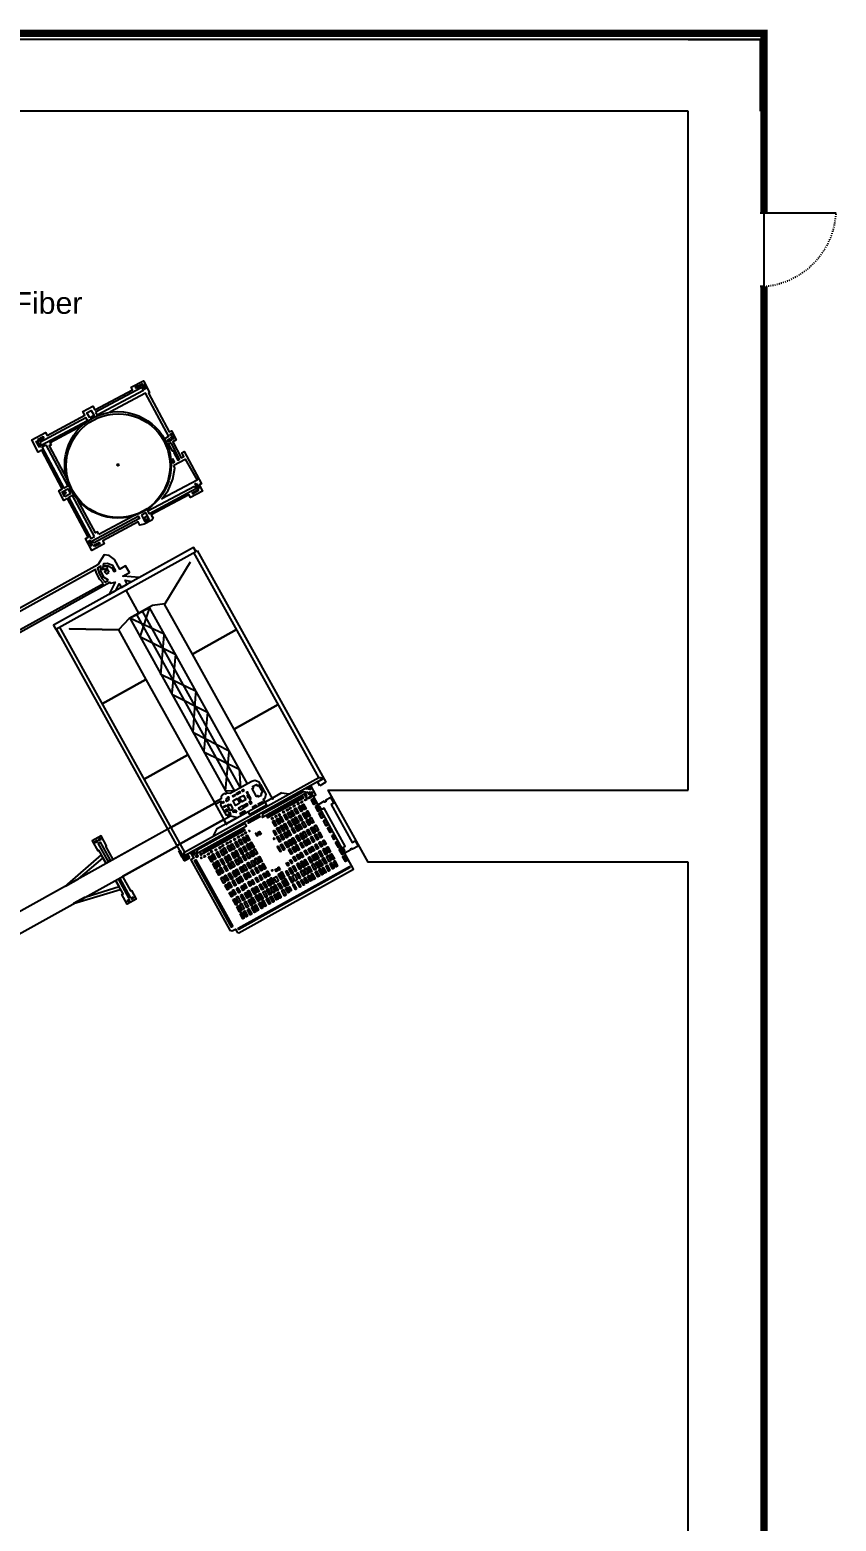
# Model space of a CAD drawing. Header units: millimetres. Extents: x 3191 to 879702, y -27549 to 222194.
# Drawn here: x 765454 to 776621, y 18886 to 39535 of the extents above; entities that cross this region are included whole.
import ezdxf

# ---------------------------------------------------------------- set-up
doc = ezdxf.new("R2010")
doc.units = ezdxf.units.MM
doc.header["$MEASUREMENT"] = 0
doc.linetypes.add('ACAD_ISO03W100', pattern=[30, 12, -18])
for name, color, linetype in [('Dashed', 7, 'ACAD_ISO03W100'), ('Granulator', 11, 'Continuous'), ('Worker-Walkway', 8, 'Continuous')]:
    doc.layers.add(name, color=color, linetype=linetype)
doc.styles.get("Standard").update_dxf_attribs({"font": 'arial.ttf'})

msp = doc.modelspace()

# ---------------------------------------------------------------- linework, layer by layer
msp.add_line((776620.85434, 36996.71558), (775620.85434, 36996.71558))
at = {"const_width": 100}
for points in [[(775620.85434, 36996.71558), (775620.85434, 39485.35625), (735556.73336, 39485.35625)], [(754035.94672, -7514.64375), (775620.85434, -7514.64375), (775620.85434, 35983.22732)]]:
    msp.add_lwpolyline(points, dxfattribs=at)
at = {"layer": 'Dashed'}
msp.add_arc((775537.06592, 37065.99038), 1086.00016, 274.424952194, 356.342679491, dxfattribs=at)
at = {"layer": 'Granulator'}
for p, q in [((769454.6865, 29182.84187), (767724.32444, 32298.25963)), ((767770.79622, 32324.07093), (769552.66363, 29115.92075)), ((765824.49012, 31243.05564), (765814.94164, 31237.75223)), ((765814.94164, 31237.75223), (765868.36109, 31141.57358)), ((765824.49012, 31243.05564), (765866.42432, 31266.34669)), ((767576.72005, 28088.26605), (765824.49012, 31243.05564)), ((765866.42432, 31266.34669), (767596.78638, 28150.92893)), ((765868.36109, 31141.57358), (765883.6991, 31133.51334)), ((765883.6991, 31133.51334), (765884.94702, 31134.20646)), ((769523.02615, 29169.28134), (767563.57277, 28080.9638)), ((767596.78638, 28150.92893), (769454.6865, 29182.84187)), ((769439.52671, 29122.90417), (769523.02615, 29169.28134)), ((769469.16419, 29069.54358), (769439.52671, 29122.90417)), ((769454.6865, 29182.84187), (769523.02615, 29169.28134)), ((769523.02615, 29169.28134), (769454.6865, 29182.84187)), ((769552.66363, 29115.92075), (769469.16419, 29069.54358)), ((767516.51696, 28165.68507), (767529.66425, 28172.98732)), ((767563.57277, 28080.9638), (767516.51696, 28165.68507)), ((767529.66425, 28172.98732), (767576.72005, 28088.26605)), ((767576.72005, 28088.26605), (767563.57277, 28080.9638)), ((767596.78638, 28150.92893), (767576.72005, 28088.26605)), ((767576.72005, 28088.26605), (767596.78638, 28150.92893)), ((767639.17073, 28122.95234), (767576.72005, 28088.26605)), ((767668.76141, 28069.67602), (767639.17073, 28122.95234)), ((767563.57277, 28080.9638), (767593.16344, 28027.68748)), ((767593.16344, 28027.68748), (767668.76141, 28069.67602))]:
    msp.add_line(p, q, dxfattribs=at)
for points in [[(767032.08202, 34666.32927), (767113.58702, 34513.51019), (767096.7469, 34504.52863), (767382.97811, 33967.85492), (767415.45531, 33985.17641), (767482.84133, 33858.82994), (767433.52446, 33832.52713), (767552.25245, 33609.91622), (767587.13525, 33628.52072), (767560.82282, 33677.85564), (767593.29957, 33695.17689), (767830.75554, 33249.95506), (767799.48137, 33233.2752), (767845.04722, 33147.84078), (767677.85045, 33058.66754), (767657.31366, 33097.17332), (767136.47809, 32819.38928), (767160.57744, 32774.20382), (767145.96831, 32746.39955), (767037.88993, 32688.75669), (766979.04937, 32678.59927), (766955.37922, 32722.97998), (766463.31236, 32460.53953), (766484.94223, 32419.98425), (766312.82752, 32328.18806), (766225.83018, 32491.3051), (766261.30992, 32510.22797), (765974.94414, 33047.15399), (765924.36652, 33020.17877), (765854.28533, 33151.57861), (765904.10796, 33178.15116), (765618.72573, 33713.23308), (765571.0242, 33687.7918), (765480.40197, 33857.70538), (765670.63405, 33959.16434), (765692.38339, 33918.38508), (766216.65717, 34198.00287), (766188.1222, 34251.50495), (766327.28555, 34325.72676), (766354.72554, 34274.27772), (766876.96984, 34552.8131), (766859.62543, 34585.33328), (767027.52175, 34674.87962), (767032.08202, 34666.32927)], [(767377.10124, 33903.15216), (767056.94424, 34503.43556), (766564.35004, 34240.71385)], [(765753.90699, 33790.82461), (765736.48892, 33823.4829), (766184.02596, 34062.17368)], [(767377.10124, 33903.15216), (767318.10144, 33871.68503)], [(765753.90699, 33790.82461), (765721.2612, 33773.4132), (765961.81814, 33322.37717)], [(767411.31102, 33816.93627), (767374.86922, 33797.50029), (767424.69221, 33704.0839), (767459.26397, 33706.91407), (767468.58046, 33689.44597), (767447.32267, 33678.10828), (767502.0067, 33575.5776), (767527.8196, 33589.34473), (767411.31102, 33816.93627)], [(767447.95757, 33508.70545), (767603.59408, 33591.7131), (767770.32645, 33299.20766), (767283.67734, 33039.65673), (767370.67078, 33156.29204), (767436.60049, 33312.42), (767462.89637, 33467.89631), (767447.95757, 33508.70545)], [(767431.73231, 33592.58255), (767433.96799, 33541.64139), (767457.35025, 33554.11216), (767435.93818, 33594.25905), (767431.73231, 33592.58255)], [(766409.38398, 32550.96351), (766390.34587, 32586.65931), (766362.25519, 32571.67734), (766120.54733, 33024.87129)], [(766409.38398, 32550.96351), (766885.64533, 32804.9742)], [(767722.41095, 32369.30365), (766973.45089, 31953.31704), (766744.1222, 31970.32579), (766833.41718, 32019.92191), (766781.10727, 32114.1029), (766700.24954, 32069.19298), (766628.03089, 32199.21853), (766553.91882, 32256.45969), (766482.52768, 32267.38867), (766393.91227, 32127.12364), (764697.91821, 31185.1364)], [(767722.41095, 32369.30365), (765784.33424, 31292.85911), (765814.94164, 31237.75223), (767751.86998, 32313.55894), (767721.26258, 32368.66582), (767751.86998, 32313.55894), (767770.79622, 32324.07093)], [(766472.53707, 31870.40831), (766424.22918, 31922.94891), (766375.53644, 32010.61741), (766362.80558, 32063.79938), (764716.6517, 31149.49431), (764822.15336, 30959.54461), (766472.53707, 31870.40831)], [(767674.06989, 32162.8817), (767324.49319, 31585.39755), (767151.60458, 31562.17353), (766831.28376, 31384.26128), (766680.44356, 31227.68019), (766004.69061, 31240.13429), (766680.44356, 31227.68019), (767062.92093, 30539.05161), (766457.2281, 30202.63833), (767062.92093, 30539.05161), (767641.63369, 29497.11243), (767035.94087, 29160.69916), (767641.63369, 29497.11243), (768014.11667, 28826.47817), (767408.42384, 28490.0649), (768014.11667, 28826.47817), (768177.76811, 28531.83312), (768172.05795, 28542.11396), (768040.33318, 28468.95152), (767993.55408, 28372.83478), (767994.20503, 28371.66278)], [(766541.44271, 31915.57578), (766482.84585, 31954.29116), (766436.12076, 32038.41701), (766436.48351, 32108.72094), (766389.53264, 32082.64353), (766412.44436, 32009.04442), (766454.49699, 31933.33107), (766498.57537, 31889.44898), (766542.42642, 31913.80468)], [(766532.92471, 32086.39009), (766525.30114, 32100.11588), (766474.47178, 32106.06661), (766462.95488, 32099.66991), (766456.84402, 32062.67316), (766480.31901, 32075.71161), (766486.71307, 32064.19947), (766532.92471, 32086.39009)], [(766644.91064, 32045.46375), (766603.59591, 32119.84855), (766524.42785, 32146.55863), (766473.4473, 32140.25899), (766469.89914, 32122.64568), (766539.3291, 32111.38347), (766592.17114, 32085.11436), (766619.4685, 32035.96704), (766644.91064, 32045.46375)], [(766553.96972, 32024.50024), (766535.52543, 32057.70812), (766489.46048, 32032.12277), (766515.72886, 32001.52274), (766553.96972, 32024.50024)], [(764835.31418, 30927.32323), (766563.17048, 31887.00737), (766571.80094, 31871.46872), (766635.7255, 31887.85483), (766566.69971, 31748.12896), (766552.58703, 31719.56128), (766645.4825, 31771.15718), (766693.14512, 31865.86659), (766722.10977, 31813.71742), (766804.49548, 31859.476), (766773.07159, 31916.05293), (766860.26248, 31897.85415), (766869.95191, 31895.83174)], [(767151.60458, 31562.17353), (766965.75719, 31458.95037), (766788.3331, 31778.39229)], [(768650.13762, 29084.20424), (768630.2913, 29119.9364), (768570.31611, 29140.19867), (768528.30293, 29127.75105), (768467.19535, 29093.81075), (767109.2774, 31538.66422), (766837.34173, 31387.62599), (768183.60568, 28963.75489), (768166.40068, 28954.19891), (768146.44088, 28960.29477), (768124.8603, 28948.3085), (768102.02373, 28915.37479), (768105.35226, 28888.38273), (768009.34959, 28835.06102), (768021.85224, 28812.55073), (768098.6204, 28855.18923), (768102.78791, 28847.68587), (768095.32188, 28798.13037), (768171.63976, 28660.7244), (768184.77569, 28668.02035), (768203.37438, 28634.53448)], [(768289.16516, 28994.9294), (768173.61698, 28997.22556), (768164.91943, 28997.3984), (768213.93181, 29537.40283), (768214.89875, 29548.05632), (767730.10418, 29797.87428), (767716.39674, 29804.93782), (767755.08991, 30342.30924), (767757.23203, 30372.05904), (767286.60523, 30599.931), (767270.51548, 30607.72147), (767312.93172, 31151.95064), (767314.30179, 31169.52956), (766837.34173, 31387.62599), (767109.2774, 31538.66422), (766981.21433, 31145.291), (766977.78682, 31134.76266), (767459.49527, 30894.77931), (767469.73731, 30889.67681), (767421.26087, 30350.69176), (767420.14787, 30338.31693), (767906.28265, 30091.47005), (767915.74516, 30086.66523), (767865.6374, 29552.86902), (767864.30199, 29538.64289), (768345.20577, 29301.16269), (768354.60659, 29296.52037), (768372.83052, 29041.39873)], [(768467.19535, 29093.81075), (768372.83052, 29041.39873), (767014.91257, 31486.2522), (766931.24721, 31439.78288), (768289.16516, 28994.9294)], [(768941.36521, 28968.65401), (768812.55502, 28897.11039), (768820.07593, 28883.56942), (768281.74129, 29852.81011), (768893.76891, 30192.74186), (768281.74129, 29852.81011), (767704.75022, 30891.64946), (768316.77785, 31231.5812), (767704.75022, 30891.64946), (767320.62323, 31583.24811)], [(768172.05795, 28542.11396), (768140.21109, 28599.45239), (767492.58407, 28239.74807), (768232.24513, 28650.56984), (768328.17917, 28628.07887), (768172.37536, 28541.54247), (768941.36521, 28968.65401), (769045.19647, 28957.95339), (769049.06911, 28957.55428)], [(769626.08396, 28810.06994), (769664.13118, 28831.20208), (769622.74464, 28905.71618), (769552.86187, 28866.90197), (769559.75963, 28854.48295), (769537.24158, 28841.976), (769530.77494, 28853.61881), (769446.13892, 28806.61037), (769380.61017, 28924.59113), (769414.7752, 28943.56704), (769344.48683, 29070.11722), (767679.33697, 28145.26143), (767723.74278, 28065.31132), (767684.91878, 28043.74773), (768226.22107, 27069.16397), (768256.91838, 27057.77612), (768301.1777, 27082.35858), (768324.45767, 27040.44432), (768350.33385, 27030.44134), (769937.2886, 27911.86608), (769446.13892, 28806.61037)], [(768212.55231, 28905.16987), (768205.53582, 28892.78444), (768210.94049, 28883.05364), (768204.80747, 28864.21403), (768177.96405, 28849.30468), (768169.61146, 28864.34303), (768180.82093, 28870.56898), (768173.12339, 28884.42797), (768191.7073, 28894.74982), (768189.9411, 28907.65888), (768206.16497, 28916.66992), (768212.55231, 28905.16987)], [(768467.19535, 29093.81075), (768227.70697, 28960.79436), (768183.60568, 28963.75489)], [(768521.08384, 28886.00526), (768484.61803, 28951.65987), (768467.26021, 28942.019), (768464.85975, 28930.86767), (768479.18565, 28905.07471), (768491.27499, 28897.67595), (768503.42304, 28875.80408), (768521.25025, 28885.70565)], [(768662.71914, 28935.87447), (768621.67089, 28913.0755), (768611.45089, 28931.47601), (768591.75529, 28920.5367), (768531.76429, 29028.54708), (768549.61944, 29038.46417), (768539.80818, 29056.12878), (768592.82086, 29085.57302), (768603.14301, 29066.98858), (768622.28669, 29077.62134), (768677.37225, 28978.44295), (768657.49239, 28967.4013), (768664.1353, 28955.44112), (768654.37941, 28950.02251), (768662.71914, 28935.87447)], [(768650.13762, 29084.20424), (768724.41915, 28950.4646), (768710.74596, 28893.77961), (768685.41288, 28879.70913), (768708.00159, 28839.03944)], [(769379.12917, 28955.01001), (769364.66911, 28981.04452), (769339.85039, 28967.25973), (769333.55594, 28978.59254), (769307.20504, 28963.95676), (769314.17993, 28951.39888), (769324.59776, 28957.18514), (769332.08294, 28943.70852), (769353.22469, 28955.45105), (769360.02944, 28943.19949), (769379.63946, 28954.09126)], [(768203.85335, 28725.55474), (768195.99205, 28739.70857), (768183.89795, 28732.99128), (768177.83824, 28743.90143), (768161.90911, 28735.05409), (768175.83012, 28709.99011), (768203.85335, 28725.55474)], [(768271.53191, 28749.64045), (768239.75917, 28806.84544), (768216.4556, 28793.9022), (768208.10302, 28808.94054), (768187.15906, 28797.30787), (768226.7931, 28725.94906), (768271.04063, 28750.52497)], [(768320.61082, 28704.36242), (768309.80148, 28723.82401), (768303.01694, 28720.05575), (768297.121, 28730.67106), (768264.67284, 28712.64874), (768271.22395, 28700.85385), (768287.74298, 28710.02883), (768292.98377, 28700.59309), (768309.5028, 28709.76807), (768314.08855, 28701.51169), (768320.61082, 28704.36242)], [(768415.04019, 28766.45629), (768402.26562, 28789.45617), (768342.0894, 28756.03316), (768349.13179, 28743.35375), (768360.96261, 28745.6805), (768367.34983, 28734.18066), (768417.20166, 28761.86931), (768415.04019, 28766.45629)], [(768812.55502, 28897.11039), (768708.00159, 28839.03944), (768730.7347, 28798.10978), (768498.98055, 28669.38913), (768476.24744, 28710.31879)], [(769815.50171, 28133.72946), (769802.13731, 28157.79129), (769815.79599, 28165.37758), (769789.0672, 28213.50124), (769821.67953, 28231.61475), (769530.11234, 28756.56478), (769506.05556, 28743.20319), (769489.38864, 28749.9652), (769472.30421, 28780.72473), (769463.14175, 28775.63573)], [(769626.08396, 28810.06994), (769917.73635, 28284.96653), (769959.11601, 28307.94958), (770001.36479, 28231.88307), (769923.71679, 28188.7559), (769916.38792, 28201.95112), (769893.09395, 28189.01321), (769898.26724, 28179.699), (769815.50171, 28133.72946)], [(767408.42384, 28490.0649), (764275.3124, 26749.87543), (764257.19031, 26782.50321), (764235.06305, 26770.21331), (764224.34949, 26789.50247), (763938.5797, 26630.78051), (763948.27292, 26613.32842), (763936.78706, 26606.94895), (763955.91842, 26572.50404), (760644.91564, 24733.51035), (760602.79087, 24648.13567), (760687.95128, 24494.80922), (760768.17161, 24497.6967), (764085.61617, 26340.26828), (764111.04896, 26294.47799), (764416.88288, 26464.34394), (764391.43697, 26510.15784), (767495.6209, 28234.28042)], [(767366.48964, 28466.77385), (766609.38911, 28046.26587), (766506.50187, 28231.50845), (766516.99088, 28237.33425), (766441.28256, 28373.64274), (766318.9089, 28305.67409), (766395.17179, 28168.36713), (766407.15936, 28175.02525), (766509.49203, 27990.78113), (766442.10176, 28112.11346), (765976.43142, 27703.78117), (765948.20941, 27679.03413), (766127.33226, 27778.52236), (766464.18836, 28063.9045), (766467.37735, 28066.60619)], [(767495.6209, 28234.28042), (766737.29471, 27813.09169), (766848.43034, 27612.99836), (766861.81079, 27620.43012), (766928.56238, 27500.2477), (766800.84031, 27429.30843), (766726.98015, 27562.28942), (766745.09205, 27572.34911), (766641.06498, 27759.64388)], [(766641.06498, 27759.64388), (766692.33474, 27667.33562), (766233.58803, 27527.72503), (766211.29143, 27520.9395), (766060.92749, 27437.42452), (766704.25852, 27630.15258), (766711.74176, 27632.3944)]]:
    msp.add_lwpolyline(points, dxfattribs=at)
for points in [[(766365.81856, 34242.11912), (766386.12351, 34204.04803), (767027.04622, 34545.87972), (767006.74127, 34583.9508)], [(766928.27621, 34569.5845), (766919.39601, 34586.23457), (767009.2764, 34634.17165), (767018.1566, 34617.52158)], [(767031.40828, 34627.033), (767061.09441, 34571.37252), (767043.02332, 34561.73443), (767013.33719, 34617.3949)], [(765591.45799, 33822.41922), (765612.5222, 33782.92455), (766251.50064, 34123.71927), (766230.43643, 34163.21394)], [(766282.98671, 34161.28891), (766244.41991, 34233.60034), (766304.81555, 34265.81193), (766343.38235, 34193.5005)], [(765560.12581, 33858.26038), (765567.73774, 33843.98826), (765647.15553, 33886.34519), (765639.5436, 33900.61731)], [(767396.70416, 33875.69487), (767410.91285, 33849.05405), (767373.81915, 33829.27038), (767359.61045, 33855.9112)], [(767406.74891, 33915.2711), (767397.61421, 33932.39835), (767411.40507, 33939.75361), (767420.53977, 33922.62635)], [(767423.84732, 33861.45178), (767407.8623, 33891.42315), (767428.31105, 33902.32934), (767444.29607, 33872.35798)], [(765585.87115, 33754.86567), (765544.08789, 33833.20785), (765557.46506, 33840.34247), (765599.24832, 33762.00029)], [(765585.87115, 33754.86567), (765544.5544, 33832.33316), (765544.5544, 33832.33316), (765585.87115, 33754.86567)], [(765673.94137, 33787.20455), (765978.55152, 33216.07094), (765928.44394, 33189.34641), (765623.83378, 33760.48002)], [(767757.48348, 33257.54657), (767796.30431, 33184.75884), (767782.03746, 33177.14972), (767743.21663, 33249.93745)], [(765937.5472, 33068.0946), (765900.68589, 33137.20828), (765981.9206, 33180.53425), (766018.7819, 33111.42056)], [(766349.8198, 32518.12305), (766045.20965, 33089.25665), (765993.58385, 33061.72239), (766298.194, 32490.58878)], [(767733.01299, 33216.38635), (767753.07525, 33178.77031), (767109.36303, 32835.45086), (767089.30078, 32873.0669)], [(767778.9638, 33165.73324), (767787.33689, 33150.034), (767710.29675, 33108.94518), (767701.92367, 33124.64442)], [(766998.43345, 32815.38461), (767045.88092, 32726.42223), (767106.75254, 32758.88769), (767059.30507, 32847.85007)], [(766335.34588, 32428.47796), (766317.52315, 32461.89496), (766953.73545, 32801.21438), (766971.55818, 32767.79738)], [(766323.36663, 32397.68125), (766288.53048, 32462.99783), (766271.8278, 32454.08957), (766306.66395, 32388.77299)], [(766349.63966, 32379.50239), (766339.51339, 32398.4888), (766413.91565, 32438.17073), (766424.04192, 32419.18432)], [(768302.77144, 28935.34012), (768268.05537, 28916.05815), (768261.54361, 28927.7822), (768296.25968, 28947.06417)], [(768371.68303, 28974.84232), (768323.36164, 28948.0037), (768315.808, 28961.60359), (768364.12939, 28988.44221)], [(768444.88371, 28876.20469), (768388.1181, 28844.676), (768355.0383, 28904.23429), (768411.80391, 28935.76299)], [(768420.99394, 29001.00313), (768398.47545, 28988.49594), (768389.61944, 29004.44068), (768412.13793, 29016.94788)], [(768477.49578, 28969.27255), (768462.58621, 28960.99149), (768454.819, 28974.97591), (768469.72857, 28983.25697)], [(769303.67223, 28978.84709), (768676.15824, 28630.31393), (768682.19602, 28679.35593), (769242.30126, 28990.449)], [(769242.59778, 28898.59208), (768751.55485, 28625.85753), (768739.43784, 28647.67351), (769230.48078, 28920.40806)], [(769290.54735, 28917.4326), (769274.6143, 28908.58308), (769258.9634, 28936.76162), (769274.89646, 28945.61114)], [(769346.91856, 29013.68846), (769314.14014, 29020.73172), (769274.79067, 29023.7242), (769325.65376, 29051.97452)], [(769334.79443, 28899.12521), (769318.24876, 28889.93543), (769308.55205, 28907.3938), (769325.09772, 28916.58358)], [(769334.61493, 28918.0899), (769353.32153, 28928.47991), (769360.24552, 28916.01366), (769341.53891, 28905.62366)], [(768144.8733, 28835.71458), (768127.73162, 28826.19377), (768119.52727, 28840.96522), (768136.66895, 28850.48604)], [(768169.51759, 28783.68553), (768145.2831, 28770.22523), (768137.89911, 28783.51967), (768162.1336, 28796.97996)], [(768360.95983, 28828.36466), (768304.66361, 28797.09667), (768270.54205, 28858.53059), (768326.83827, 28889.79857)], [(768436.08219, 28701.95357), (768376.50155, 28668.86136), (768365.56178, 28688.55778), (768425.14242, 28721.65)], [(768472.59011, 28796.48029), (768431.30607, 28773.55035), (768417.24068, 28798.8743), (768458.52472, 28821.80423)], [(768526.63902, 28824.41888), (768508.96813, 28814.60414), (768493.12725, 28843.12474), (768510.79814, 28852.93949)], [(768593.7543, 28783.79203), (768548.53655, 28758.67724), (768539.83984, 28774.33516), (768585.05759, 28799.44995)], [(768679.59332, 28831.8553), (768626.0999, 28802.14404), (768617.40319, 28817.80196), (768670.89661, 28847.51322)], [(768953.52843, 28706.42724), (768972.23503, 28716.81724), (768979.15902, 28704.351), (768960.45241, 28693.961)], [(769005.84946, 28735.48733), (769024.55606, 28745.87734), (769031.48005, 28733.41109), (769012.77345, 28723.02109)], [(769023.10532, 28693.41755), (769043.37073, 28704.67335), (769080.58724, 28637.66716), (769060.32182, 28626.41136)], [(769044.89527, 28757.17412), (769063.60188, 28767.56412), (769070.52587, 28755.09788), (769051.81926, 28744.70788)], [(769062.15113, 28715.10434), (769082.41655, 28726.36013), (769119.63305, 28659.35394), (769099.36764, 28648.09815)], [(769099.55933, 28787.53557), (769118.26593, 28797.92557), (769125.18992, 28785.45933), (769106.48331, 28775.06933)], [(769116.81518, 28745.46579), (769137.0806, 28756.72159), (769174.29711, 28689.71539), (769154.03169, 28678.4596)], [(769157.34711, 28819.632), (769176.05372, 28830.022), (769182.97771, 28817.55576), (769164.2711, 28807.16576)], [(769174.60297, 28777.56222), (769194.86839, 28788.81802), (769232.08489, 28721.81183), (769211.81948, 28710.55603)], [(769205.76413, 28846.52373), (769224.47074, 28856.91373), (769231.39473, 28844.44749), (769212.68812, 28834.05749)], [(769223.01999, 28804.45395), (769243.28541, 28815.70975), (769280.50191, 28748.70356), (769260.2365, 28737.44776)], [(769295.57483, 28877.3419), (769268.91785, 28862.53611), (769261.43268, 28876.01274), (769288.08966, 28890.81853)], [(769280.14571, 28710.78426), (769299.63128, 28721.60692), (769338.57887, 28651.484), (769319.0933, 28640.66134)], [(769351.87078, 28876.02012), (769372.1362, 28887.27592), (769409.35271, 28820.26973), (769389.08729, 28809.01393)], [(769408.9965, 28782.35043), (769428.48207, 28793.17309), (769467.42967, 28723.05017), (769447.94409, 28712.22752)], [(768438.59704, 28547.30919), (767772.56731, 28177.38366), (767761.79264, 28128.49885), (768456.80709, 28514.52305)], [(768223.24326, 28699.48779), (768205.80641, 28689.80303), (768218.76941, 28666.46389), (768236.20626, 28676.14865)], [(768477.59129, 28562.40145), (768635.81628, 28650.28261), (768641.87479, 28639.37462), (768483.64979, 28551.49346)], [(768797.28151, 28617.57999), (768815.98812, 28627.96999), (768822.91211, 28615.50375), (768804.2055, 28605.11375)], [(768814.53737, 28575.51021), (768834.80279, 28586.766), (768872.01929, 28519.75981), (768851.75388, 28508.50402)], [(768847.25996, 28645.33897), (768865.96657, 28655.72897), (768872.89056, 28643.26273), (768854.18395, 28632.87272)], [(768864.51582, 28603.26919), (768884.78124, 28614.52498), (768921.99774, 28547.51879), (768901.73233, 28536.263)], [(768894.11468, 28671.36296), (768912.82128, 28681.75297), (768919.74527, 28669.28672), (768901.03866, 28658.89672)], [(768911.37053, 28629.29318), (768931.63595, 28640.54898), (768968.85246, 28573.54279), (768948.58704, 28562.28699)], [(768921.64154, 28509.59949), (768941.12711, 28520.42215), (768980.0747, 28450.29924), (768960.58913, 28439.47658)], [(768968.49625, 28535.62349), (768987.98182, 28546.44615), (769026.92942, 28476.32323), (769007.44385, 28465.50058)], [(768970.78428, 28664.35746), (768991.0497, 28675.61326), (769028.26621, 28608.60707), (769008.00079, 28597.35127)], [(769027.91, 28570.68777), (769047.39557, 28581.51042), (769086.34317, 28511.38751), (769066.85759, 28500.56485)], [(769080.23103, 28599.74786), (769099.71661, 28610.57052), (769138.6642, 28540.4476), (769119.17863, 28529.62495)], [(769119.27685, 28621.43465), (769138.76242, 28632.2573), (769177.71002, 28562.13439), (769158.22444, 28551.31173)], [(769128.61026, 28505.29812), (769148.87567, 28516.55392), (769185.6595, 28450.32674), (769165.39408, 28439.07095)], [(769167.65607, 28526.9849), (769187.92149, 28538.2407), (769224.70532, 28472.01353), (769204.4399, 28460.75773)], [(769173.9409, 28651.7961), (769193.42647, 28662.61875), (769232.37407, 28592.49584), (769212.88849, 28581.67318)], [(769222.32012, 28557.34636), (769242.58554, 28568.60215), (769279.36937, 28502.37498), (769259.10395, 28491.11918)], [(769231.72869, 28683.89253), (769251.21426, 28694.71519), (769290.16186, 28624.59227), (769270.67628, 28613.76961)], [(769280.10791, 28589.44279), (769300.37333, 28600.69858), (769337.15716, 28534.47141), (769316.89174, 28523.21562)], [(769328.52493, 28616.33452), (769348.79035, 28627.59031), (769385.57417, 28561.36314), (769365.30876, 28550.10735)], [(769391.36255, 28510.5447), (769413.96574, 28523.09895), (769452.48054, 28453.75527), (769429.87734, 28441.20102)], [(769457.37573, 28687.90069), (769477.64114, 28699.15649), (769514.42497, 28632.92931), (769494.15955, 28621.67352)], [(769520.21334, 28582.11088), (769542.81654, 28594.66512), (769581.33133, 28525.32144), (769558.72814, 28512.7672)], [(766381.84917, 28314.18707), (766353.69058, 28298.54726), (766363.07097, 28281.65842), (766391.22956, 28297.29823)], [(766439.96865, 28326.00585), (766412.12313, 28310.53993), (766403.26387, 28326.49052), (766431.10938, 28341.95645)], [(767850.56359, 28148.89028), (768422.66732, 28466.64753), (768433.05336, 28447.94805), (767860.94964, 28130.1908)], [(768217.38642, 28296.52481), (768236.09302, 28306.91481), (768243.01701, 28294.44857), (768224.3104, 28284.05856)], [(768275.95492, 28329.05486), (768294.66153, 28339.44487), (768301.58551, 28326.97862), (768282.87891, 28316.58862)], [(768293.21078, 28286.98508), (768313.47619, 28298.24088), (768350.6927, 28231.23469), (768330.42729, 28219.97889)], [(768328.27595, 28358.11496), (768346.98256, 28368.50496), (768353.90655, 28356.03872), (768335.19994, 28345.64871)], [(768345.53181, 28316.04518), (768365.79723, 28327.30097), (768403.01373, 28260.29478), (768382.74832, 28249.03898)], [(768380.59742, 28387.17529), (768399.30403, 28397.56529), (768406.22802, 28385.09905), (768387.52141, 28374.70905)], [(768397.85328, 28345.10551), (768418.1187, 28356.36131), (768455.3352, 28289.35512), (768435.06979, 28278.09932)], [(768426.2379, 28413.5462), (768444.9445, 28423.9362), (768451.86849, 28411.46996), (768433.16189, 28401.07996)], [(768443.49376, 28371.47642), (768463.75917, 28382.73221), (768500.97568, 28315.72602), (768480.71026, 28304.47023)], [(768497.21529, 28447.79941), (768488.62524, 28443.02834), (768494.26165, 28432.8803), (768502.8517, 28437.65138)], [(768591.42317, 28414.32356), (768578.14751, 28406.95001), (768596.7912, 28373.38311), (768610.06686, 28380.75667)], [(768656.57212, 28396.37222), (768639.39202, 28386.83006), (768616.84625, 28427.42242), (768634.02636, 28436.96458)], [(768844.23839, 28448.51224), (768826.27713, 28438.53622), (768855.3266, 28386.23432), (768873.28785, 28396.21034)], [(768838.74516, 28344.33868), (768828.59324, 28338.70012), (768835.53034, 28326.21026), (768845.68226, 28331.84883)], [(768838.74516, 28344.33868), (768838.74516, 28344.33868), (768845.24874, 28332.62936), (768845.24874, 28332.62936)], [(768890.45826, 28368.97555), (768870.15442, 28357.69841), (768907.87532, 28289.78409), (768928.17916, 28301.06123)], [(768871.66309, 28481.84052), (768891.14866, 28492.66317), (768930.09625, 28422.54026), (768910.61068, 28411.7176)], [(768920.04231, 28387.39078), (768940.30773, 28398.64657), (768977.09155, 28332.4194), (768956.82614, 28321.1636)], [(768970.02076, 28415.14975), (768990.28618, 28426.40555), (769027.07, 28360.17838), (769006.80459, 28348.92258)], [(768982.87993, 28281.60096), (769005.48312, 28294.1552), (769043.99792, 28224.81153), (769021.39472, 28212.25728)], [(769016.87548, 28441.17375), (769037.14089, 28452.42955), (769073.92472, 28386.20237), (769053.6593, 28374.94658)], [(769032.85838, 28309.35994), (769055.46157, 28321.91418), (769093.97637, 28252.5705), (769071.37317, 28240.01626)], [(769076.28923, 28476.23803), (769096.55464, 28487.49382), (769133.33847, 28421.26665), (769113.07305, 28410.01085)], [(769079.71309, 28335.38394), (769102.31629, 28347.93818), (769140.83108, 28278.5945), (769118.22789, 28266.04026)], [(769139.12684, 28370.44821), (769161.73004, 28383.00246), (769200.24483, 28313.65878), (769177.64164, 28301.10453)], [(769191.44787, 28399.50831), (769214.05107, 28412.06255), (769252.56586, 28342.71887), (769229.96267, 28330.16463)], [(769230.49369, 28421.19509), (769253.09689, 28433.74933), (769291.61168, 28364.40566), (769269.00848, 28351.85141)], [(769246.32114, 28302.54831), (769265.0273, 28312.93807), (769301.37833, 28247.49014), (769282.67216, 28237.10038)], [(769285.15774, 28451.55654), (769307.76094, 28464.11079), (769346.27573, 28394.76711), (769323.67254, 28382.21286)], [(769285.36695, 28324.2351), (769304.07312, 28334.62486), (769340.42414, 28269.17692), (769321.71798, 28258.78716)], [(769340.031, 28354.59655), (769358.73717, 28364.98631), (769395.0882, 28299.53837), (769376.38203, 28289.14861)], [(769342.94553, 28483.65297), (769365.54873, 28496.20722), (769404.06352, 28426.86354), (769381.46032, 28414.30929)], [(769397.81879, 28386.69298), (769416.52496, 28397.08274), (769452.87598, 28331.63481), (769434.16982, 28321.24504)], [(769446.23581, 28413.58471), (769464.94198, 28423.97447), (769501.293, 28358.52654), (769482.58683, 28348.13677)], [(769458.02247, 28280.11941), (769476.72908, 28290.50942), (769507.4544, 28235.19023), (769488.7478, 28224.80023)], [(769506.43949, 28307.01114), (769525.1461, 28317.40115), (769555.87142, 28262.08196), (769537.16482, 28251.69196)], [(769575.0866, 28485.15089), (769593.79277, 28495.54065), (769630.1438, 28430.09271), (769611.43763, 28419.70295)], [(769635.29029, 28378.57732), (769653.99689, 28388.96732), (769684.72221, 28333.64814), (769666.01561, 28323.25813)], [(769688.43246, 28284.73405), (769709.47728, 28296.42274), (769748.42488, 28226.29983), (769727.38006, 28214.61113)], [(766401.7202, 28273.25063), (766426.13415, 28286.8106), (766565.36448, 28036.13437), (766540.95053, 28022.5744)], [(767599.31373, 28045.88188), (767622.87492, 28058.96821), (767606.74105, 28088.01632), (767583.17986, 28074.92999)], [(767654.44209, 28076.61092), (767637.49384, 28067.19754), (767619.35828, 28099.84959), (767636.30653, 28109.26296)], [(767740.62247, 28165.60129), (767706.30549, 28146.54099), (767725.01848, 28112.84931), (767738.16359, 28135.37976)], [(767771.84331, 28114.343), (767747.68087, 28100.92272), (767760.23056, 28078.32772), (767784.393, 28091.748)], [(767808.38831, 28127.50428), (767824.75626, 28136.59535), (767836.44047, 28115.55861), (767820.07252, 28106.46754)], [(767861.76741, 28095.59124), (767877.35596, 28104.24941), (767885.57811, 28089.4459), (767869.98956, 28080.78773)], [(767913.55652, 28125.37552), (767932.26313, 28135.76552), (767939.18711, 28123.29928), (767920.48051, 28112.90927)], [(767930.81238, 28083.30574), (767951.07779, 28094.56153), (767988.2943, 28027.55534), (767968.02889, 28016.29954)], [(767957.60255, 28155.30017), (767976.30915, 28165.69018), (767983.23314, 28153.22393), (767964.52654, 28142.83393)], [(767974.85841, 28113.23039), (767995.12382, 28124.48619), (768032.34033, 28057.48), (768012.07491, 28046.2242)], [(768017.211, 28182.27934), (768035.91761, 28192.66934), (768042.8416, 28180.2031), (768024.13499, 28169.8131)], [(768034.46686, 28140.20956), (768054.73228, 28151.46535), (768091.94879, 28084.45916), (768071.68337, 28073.20337)], [(768073.43649, 28213.50804), (768092.14309, 28223.89804), (768099.06708, 28211.4318), (768080.36048, 28201.04179)], [(768090.69234, 28171.43826), (768110.95776, 28182.69405), (768148.17427, 28115.68786), (768127.90885, 28104.43207)], [(768111.52924, 28238.75104), (768130.23584, 28249.14105), (768137.15983, 28236.67481), (768118.45323, 28226.2848)], [(768128.7851, 28196.68126), (768149.05051, 28207.93706), (768186.26702, 28140.93087), (768166.0016, 28129.67507)], [(768147.81806, 28077.76856), (768167.30364, 28088.59122), (768206.25123, 28018.46831), (768186.76566, 28007.64565)], [(768171.31242, 28270.93443), (768190.01902, 28281.32444), (768196.94301, 28268.85819), (768178.23641, 28258.46819)], [(768185.91081, 28103.01157), (768205.39639, 28113.83423), (768244.34398, 28043.71131), (768224.85841, 28032.88866)], [(768188.56827, 28228.86465), (768208.83369, 28240.12045), (768246.0502, 28173.11426), (768225.78478, 28161.85846)], [(768234.64227, 28254.45503), (768254.90769, 28265.71082), (768292.1242, 28198.70463), (768271.85878, 28187.44883)], [(768245.69399, 28135.19496), (768265.17956, 28146.01762), (768304.12716, 28075.8947), (768284.64159, 28065.07205)], [(768291.76799, 28160.78533), (768311.25356, 28171.60799), (768350.20116, 28101.48508), (768330.71559, 28090.66242)], [(768350.33649, 28193.31539), (768369.82207, 28204.13805), (768408.76966, 28134.01513), (768389.28409, 28123.19248)], [(768398.71572, 28098.86565), (768418.98114, 28110.12145), (768455.76496, 28043.89427), (768435.49955, 28032.63848)], [(768402.65753, 28222.37548), (768422.1431, 28233.19814), (768461.0907, 28163.07523), (768441.60512, 28152.25257)], [(768451.03675, 28127.92574), (768471.30217, 28139.18154), (768508.086, 28072.95437), (768487.82058, 28061.69857)], [(768454.979, 28251.43582), (768474.46457, 28262.25848), (768513.41217, 28192.13556), (768493.92659, 28181.3129)], [(768500.61947, 28277.80673), (768520.10505, 28288.62938), (768559.05264, 28218.50647), (768539.56707, 28207.68381)], [(768503.35822, 28156.98608), (768523.62364, 28168.24187), (768560.40747, 28102.0147), (768540.14205, 28090.75891)], [(768548.9987, 28183.35699), (768569.26411, 28194.61278), (768606.04794, 28128.38561), (768585.78252, 28117.12981)], [(768611.83631, 28077.56717), (768634.43951, 28090.12141), (768672.9543, 28020.77774), (768650.35111, 28008.22349)], [(768897.18961, 28233.60017), (768881.57138, 28224.9255), (768919.7258, 28156.23064), (768935.34404, 28164.90531)], [(768985.49527, 28188.67468), (768965.19143, 28177.39754), (768924.86915, 28249.99551), (768945.17299, 28261.27265)], [(769037.75319, 28184.64097), (769056.45936, 28195.03073), (769092.81038, 28129.58279), (769074.10421, 28119.19303)], [(769087.73164, 28212.39995), (769106.43781, 28222.78971), (769142.78883, 28157.34177), (769124.08266, 28146.95201)], [(769097.95687, 28078.0674), (769116.66348, 28088.4574), (769147.3888, 28033.13822), (769128.6822, 28022.74822)], [(769134.58635, 28238.42394), (769153.29252, 28248.81371), (769189.64355, 28183.36577), (769170.93738, 28172.97601)], [(769147.93532, 28105.82638), (769166.64193, 28116.21638), (769197.36725, 28060.8972), (769178.66065, 28050.5072)], [(769194.0001, 28273.48822), (769212.70627, 28283.87798), (769249.0573, 28218.43004), (769230.35113, 28208.04028)], [(769194.79004, 28131.85038), (769213.49664, 28142.24038), (769244.22197, 28086.9212), (769225.51536, 28076.53119)], [(769254.20379, 28166.91465), (769272.91039, 28177.30465), (769303.63571, 28121.98547), (769284.92911, 28111.59547)], [(769306.52482, 28195.97474), (769325.23142, 28206.36475), (769355.95675, 28151.04556), (769337.25014, 28140.65556)], [(769307.34596, 28073.07138), (769328.39078, 28084.76008), (769367.33838, 28014.63716), (769346.29356, 28002.94847)], [(769345.57063, 28217.66153), (769364.27724, 28228.05153), (769395.00256, 28172.73235), (769376.29596, 28162.34235)], [(769359.66699, 28102.13148), (769380.71182, 28113.82017), (769419.65941, 28043.69726), (769398.61459, 28032.00856)], [(769398.71281, 28123.81826), (769419.75763, 28135.50695), (769458.70523, 28065.38404), (769437.6604, 28053.69535)], [(769400.23469, 28248.02298), (769418.94129, 28258.41298), (769449.66661, 28203.0938), (769430.96001, 28192.7038)], [(769453.37686, 28154.17971), (769474.42168, 28165.86841), (769513.36928, 28095.74549), (769492.32446, 28084.0568)], [(769511.16465, 28186.27614), (769532.20947, 28197.96484), (769571.15707, 28127.84192), (769550.11224, 28116.15323)], [(769559.58167, 28213.16787), (769580.62649, 28224.85657), (769619.57408, 28154.73365), (769598.52926, 28143.04496)], [(769562.48749, 28088.3638), (769585.09112, 28100.91829), (769624.03871, 28030.79537), (769601.43508, 28018.24089)], [(769610.9045, 28115.25553), (769633.50814, 28127.81002), (769672.45573, 28057.6871), (769649.8521, 28045.13262)], [(769739.7553, 28186.8217), (769762.35893, 28199.37619), (769801.30653, 28129.25328), (769778.70289, 28116.69879)], [(769786.31562, 28088.30313), (769806.5806, 28099.55869), (769845.5282, 28029.43577), (769825.26322, 28018.18022)], [(768265.37684, 27117.50616), (768248.9495, 27108.38211), (767735.01696, 28033.6882), (767751.4443, 28042.81225)], [(767818.29384, 28076.54273), (767826.8673, 28081.3046), (767834.65677, 28067.2801), (767826.08331, 28062.51824)], [(767987.93809, 27989.63604), (768007.42367, 28000.4587), (768046.37126, 27930.33579), (768026.88569, 27919.51313)], [(768031.98412, 28019.5607), (768051.4697, 28030.38336), (768090.41729, 27960.26044), (768070.93172, 27949.43778)], [(768036.31732, 27895.1863), (768056.58274, 27906.4421), (768093.36656, 27840.21493), (768073.10115, 27828.95913)], [(768080.36335, 27925.11096), (768100.62877, 27936.36675), (768137.41259, 27870.13958), (768117.14718, 27858.88379)], [(768091.59258, 28046.53987), (768111.07815, 28057.36252), (768150.02575, 27987.23961), (768130.54017, 27976.41695)], [(768139.9718, 27952.09012), (768160.23722, 27963.34592), (768197.02105, 27897.11875), (768176.75563, 27885.86295)], [(768196.19729, 27983.31882), (768216.4627, 27994.57462), (768253.24653, 27928.34745), (768232.98111, 27917.09165)], [(768234.29004, 28008.56183), (768254.55545, 28019.81763), (768291.33928, 27953.59046), (768271.07387, 27942.33466)], [(768259.0349, 27877.52901), (768281.6381, 27890.08325), (768320.15289, 27820.73957), (768297.5497, 27808.18533)], [(768294.07322, 28040.74522), (768314.33863, 28052.00102), (768351.12246, 27985.77384), (768330.85704, 27974.51805)], [(768297.12766, 27902.77202), (768319.73085, 27915.32626), (768358.24564, 27845.98258), (768335.64245, 27833.42834)], [(768340.14722, 28066.33559), (768360.41263, 28077.59139), (768397.19646, 28011.36422), (768376.93104, 28000.10842)], [(769891.68244, 27936.28043), (768350.35194, 27080.19627), (768341.3116, 27096.4729), (769882.64209, 27952.55706)], [(768356.91083, 27934.95541), (768379.51403, 27947.50965), (768418.02882, 27878.16597), (768395.42563, 27865.61173)], [(768402.98483, 27960.54578), (768425.58803, 27973.10002), (768464.10282, 27903.75634), (768441.49963, 27891.2021)], [(768461.55334, 27993.07583), (768484.15653, 28005.63008), (768522.67133, 27936.2864), (768500.06813, 27923.73216)], [(768513.87437, 28022.13593), (768536.47757, 28034.69017), (768574.99236, 27965.34649), (768552.38916, 27952.79225)], [(768516.4266, 27896.11584), (768535.13277, 27906.5056), (768571.48379, 27841.05767), (768552.77762, 27830.66791)], [(768566.19584, 28051.19626), (768588.79904, 28063.75051), (768627.31383, 27994.40683), (768604.71063, 27981.85258)], [(768568.74763, 27925.17594), (768587.4538, 27935.5657), (768623.80482, 27870.11776), (768605.09866, 27859.728)], [(768621.0691, 27954.23627), (768639.77527, 27964.62603), (768676.12629, 27899.1781), (768657.42013, 27888.78833)], [(768666.70958, 27980.60718), (768685.41574, 27990.99694), (768721.76677, 27925.549), (768703.0606, 27915.15924)], [(768726.91326, 27874.03361), (768745.61986, 27884.42361), (768776.34519, 27829.10443), (768757.63858, 27818.71443)], [(768819.88786, 27894.44817), (768808.17451, 27887.94235), (768801.67093, 27899.65167), (768813.38428, 27906.15749)], [(768887.20963, 27890.98253), (768867.6865, 27880.13902), (768851.64432, 27909.02205), (768871.16744, 27919.86557)], [(768922.52302, 27906.5104), (768909.2478, 27899.1371), (768890.60411, 27932.70399), (768903.87933, 27940.0773)], [(769044.22119, 27829.05969), (769031.72625, 27822.11977), (768998.77471, 27881.44712), (769011.26965, 27888.38705)], [(769045.64676, 27971.83141), (769026.12363, 27960.9879), (769006.17925, 27996.89661), (769025.70238, 28007.74013)], [(769039.03983, 27921.17559), (769061.68625, 27933.75385), (769101.57501, 27861.93642), (769078.92859, 27849.35816)], [(769093.62982, 27999.50343), (769077.23043, 27990.3949), (769052.08316, 28035.67112), (769068.48255, 28044.77965)], [(769148.00291, 27888.75459), (769132.37419, 27880.07411), (769093.35669, 27950.32289), (769108.98541, 27959.00337)], [(769148.00291, 27888.75459), (769148.00291, 27888.75459), (769108.54767, 27959.79149), (769108.54767, 27959.79149)], [(769151.09905, 27984.22413), (769172.14387, 27995.91282), (769211.09146, 27925.78991), (769190.04664, 27914.10122)], [(769201.0775, 28011.98311), (769222.12232, 28023.6718), (769261.06991, 27953.54889), (769240.02509, 27941.8602)], [(769202.42188, 27886.31179), (769225.02552, 27898.86627), (769263.97311, 27828.74336), (769241.36948, 27816.18887)], [(769247.93221, 28038.00711), (769268.97703, 28049.6958), (769307.92463, 27979.57289), (769286.87981, 27967.88419)], [(769252.40033, 27914.07077), (769275.00397, 27926.62525), (769313.95156, 27856.50234), (769291.34793, 27843.94785)], [(769299.25505, 27940.09476), (769321.85868, 27952.64925), (769360.80628, 27882.52634), (769338.20264, 27869.97185)], [(769358.6688, 27975.15904), (769381.27243, 27987.71353), (769420.22003, 27917.59061), (769397.61639, 27905.03613)], [(769405.22912, 27876.64047), (769425.4941, 27887.89602), (769464.4417, 27817.77311), (769444.17672, 27806.51755)], [(769410.98983, 28004.21913), (769433.59346, 28016.77362), (769472.54106, 27946.65071), (769449.93743, 27934.09622)], [(769450.03565, 28025.90592), (769472.63928, 28038.4604), (769511.58687, 27968.33749), (769488.98324, 27955.783)], [(769457.55016, 27905.70056), (769477.81514, 27916.95611), (769516.76273, 27846.8332), (769496.49775, 27835.57765)], [(769496.59597, 27927.38735), (769516.86095, 27938.6429), (769555.80855, 27868.51999), (769535.54357, 27857.26443)], [(769504.6997, 28056.26737), (769527.30333, 28068.82186), (769566.25093, 27998.69894), (769543.64729, 27986.14446)], [(769551.26002, 27957.7488), (769571.525, 27969.00435), (769610.4726, 27898.88144), (769590.20762, 27887.62588)], [(769609.04781, 27989.84523), (769629.31279, 28001.10078), (769668.26039, 27930.97787), (769647.99541, 27919.72232)], [(769657.46483, 28016.73696), (769677.72981, 28027.99251), (769716.67741, 27957.8696), (769696.41243, 27946.61405)], [(766704.34925, 27782.54268), (766680.30339, 27769.18715), (766820.04822, 27517.5846), (766844.09408, 27530.94012)], [(768099.15494, 27789.39649), (768121.75813, 27801.95073), (768160.27293, 27732.60705), (768137.66973, 27720.05281)], [(768143.20097, 27819.32114), (768165.80416, 27831.87539), (768204.31896, 27762.53171), (768181.71576, 27749.97747)], [(768154.0282, 27692.4365), (768172.73437, 27702.82626), (768209.08539, 27637.37832), (768190.37922, 27626.98856)], [(768198.07423, 27722.36115), (768216.7804, 27732.75091), (768253.13142, 27667.30298), (768234.42525, 27656.91322)], [(768202.80942, 27846.30031), (768225.41262, 27858.85455), (768263.92741, 27789.51088), (768241.32421, 27776.95663)], [(768257.68268, 27749.34032), (768276.38885, 27759.73008), (768312.73988, 27694.28214), (768294.03371, 27683.89238)], [(768313.90817, 27780.56902), (768332.61433, 27790.95878), (768368.96536, 27725.51084), (768350.25919, 27715.12108)], [(768352.00092, 27805.81203), (768370.70708, 27816.20179), (768407.05811, 27750.75385), (768388.35194, 27740.36409)], [(768374.11185, 27673.99545), (768392.81845, 27684.38545), (768423.54378, 27629.06627), (768404.83717, 27618.67627)], [(768411.7841, 27837.99541), (768430.49026, 27848.38518), (768466.84129, 27782.93724), (768448.13512, 27772.54748)], [(768412.2046, 27699.23846), (768430.9112, 27709.62846), (768461.63653, 27654.30928), (768442.92992, 27643.91927)], [(768457.85809, 27863.58579), (768476.56426, 27873.97555), (768512.91529, 27808.52761), (768494.20912, 27798.13785)], [(768471.98778, 27731.42184), (768490.69438, 27741.81185), (768521.41971, 27686.49266), (768502.7131, 27676.10266)], [(768518.06178, 27757.01222), (768536.76838, 27767.40222), (768567.49371, 27712.08304), (768548.7871, 27701.69303)], [(768571.20395, 27663.16895), (768592.24877, 27674.85764), (768631.19637, 27604.73473), (768610.15155, 27593.04603)], [(768576.63028, 27789.54227), (768595.33689, 27799.93228), (768626.06221, 27744.61309), (768607.3556, 27734.22309)], [(768628.95131, 27818.60237), (768647.65792, 27828.99237), (768678.38324, 27773.67319), (768659.67664, 27763.28318)], [(768629.77246, 27695.69901), (768650.81728, 27707.3877), (768689.76487, 27637.26478), (768668.72005, 27625.57609)], [(768681.27278, 27847.6627), (768699.97939, 27858.05271), (768730.70471, 27802.73352), (768711.99811, 27792.34352)], [(768682.09349, 27724.7591), (768703.13831, 27736.44779), (768742.08591, 27666.32488), (768721.04108, 27654.63618)], [(768734.41496, 27753.81943), (768755.45978, 27765.50813), (768794.40737, 27695.38521), (768773.36255, 27683.69652)], [(768780.05543, 27780.19034), (768801.10026, 27791.87903), (768840.04785, 27721.75612), (768819.00303, 27710.06743)], [(768831.37827, 27682.278), (768853.9819, 27694.83248), (768892.9295, 27624.70957), (768870.32587, 27612.15508)], [(768899.3182, 27749.59915), (768869.64359, 27733.11731), (768835.39123, 27794.7867), (768865.06584, 27811.26854)], [(768951.4334, 27653.92945), (768928.00582, 27640.91733), (768890.28492, 27708.83165), (768913.7125, 27721.84377)], [(768893.78964, 27840.50089), (768909.40788, 27849.17556), (768949.29665, 27777.35812), (768933.67841, 27768.68346)], [(768984.69906, 27800.08583), (768967.51896, 27790.54368), (768925.46246, 27866.264), (768942.64256, 27875.80615)], [(768945.8184, 27746.8261), (768959.09405, 27754.19965), (769000.28351, 27680.0404), (768987.00785, 27672.66685)], [(769039.06814, 27698.51788), (769022.66875, 27689.40934), (768978.01075, 27769.81352), (768994.41014, 27778.92205)], [(769080.16889, 27617.15925), (769071.57884, 27612.38817), (769041.66233, 27666.25114), (769050.25238, 27671.02221)], [(769098.76499, 27732.69596), (769086.27049, 27725.75627), (769045.9482, 27798.35424), (769058.44271, 27805.29392)], [(769091.67457, 27822.73021), (769119.78775, 27838.3448), (769158.37582, 27768.86919), (769130.26264, 27753.2546)], [(769149.14586, 27640.14883), (769133.52718, 27631.47392), (769096.67345, 27697.82696), (769112.29213, 27706.50187)], [(769204.10846, 27793.25857), (769189.27137, 27785.01777), (769150.2499, 27855.27369), (769165.08699, 27863.51449)], [(769153.50817, 27733.47962), (769170.68828, 27743.02177), (769209.27623, 27673.54638), (769192.09612, 27664.00422)], [(769259.34752, 27699.32363), (769245.29071, 27691.51622), (769209.30403, 27756.30818), (769223.36083, 27764.1156)], [(769248.98221, 27787.79322), (769269.24719, 27799.04877), (769308.19479, 27728.92586), (769287.92981, 27717.6703)], [(769298.96066, 27815.55219), (769319.22564, 27826.80775), (769358.17324, 27756.68483), (769337.90826, 27745.42928)], [(769345.81538, 27841.57619), (769366.08036, 27852.83175), (769405.02795, 27782.70883), (769384.76297, 27771.45328)], [(766837.59328, 27481.58171), (766813.23566, 27468.05302), (766805.78032, 27481.47592), (766830.13794, 27495.00461)], [(766888.56393, 27508.25789), (766867.95357, 27496.8105), (766858.591, 27513.66728), (766879.20136, 27525.11467)], [(768214.23188, 27585.86293), (768232.93849, 27596.25293), (768263.66381, 27540.93375), (768244.95721, 27530.54374)], [(768258.27791, 27615.78758), (768276.98452, 27626.17759), (768307.70984, 27570.8584), (768289.00323, 27560.4684)], [(768267.37406, 27492.01966), (768288.41888, 27503.70835), (768327.36647, 27433.58544), (768306.32165, 27421.89675)], [(768311.42008, 27521.94432), (768332.46491, 27533.63301), (768371.4125, 27463.51009), (768350.36768, 27451.8214)], [(768317.88637, 27642.76675), (768336.59297, 27653.15675), (768367.31829, 27597.83757), (768348.61169, 27587.44757)], [(768371.02854, 27548.92348), (768392.07336, 27560.61217), (768431.02096, 27490.48926), (768409.97613, 27478.80057)], [(768427.25402, 27580.15218), (768448.29884, 27591.84087), (768487.24644, 27521.71796), (768466.20162, 27510.02927)], [(768465.34677, 27605.39519), (768486.3916, 27617.08388), (768525.33919, 27546.96097), (768504.29437, 27535.27227)], [(768478.57686, 27482.23984), (768501.18049, 27494.79432), (768540.12809, 27424.67141), (768517.52446, 27412.11692)], [(768516.66961, 27507.48285), (768539.27324, 27520.03733), (768578.22084, 27449.91442), (768555.61721, 27437.35993)], [(768525.12995, 27637.57858), (768546.17477, 27649.26727), (768585.12237, 27579.14436), (768564.07755, 27567.45566)], [(768576.45279, 27539.66623), (768599.05642, 27552.22072), (768638.00402, 27482.09781), (768615.40039, 27469.54332)], [(768622.52679, 27565.25661), (768645.13042, 27577.81109), (768684.07802, 27507.68818), (768661.47438, 27495.13369)], [(768669.08712, 27466.73803), (768689.3521, 27477.99359), (768728.29969, 27407.87067), (768708.03471, 27396.61512)], [(768681.09529, 27597.78666), (768703.69893, 27610.34115), (768742.64652, 27540.21823), (768720.04289, 27527.66375)], [(768727.65562, 27499.26809), (768747.9206, 27510.52364), (768786.86819, 27440.40073), (768766.60321, 27429.14518)], [(768733.41633, 27626.84676), (768756.01996, 27639.40124), (768794.96755, 27569.27833), (768772.36392, 27556.72384)], [(768779.97665, 27528.32818), (768800.24163, 27539.58374), (768839.18923, 27469.46082), (768818.92425, 27458.20527)], [(768785.7378, 27655.90709), (768808.34143, 27668.46158), (768847.28902, 27598.33866), (768824.68539, 27585.78418)], [(768832.29812, 27557.38852), (768852.5631, 27568.64407), (768891.5107, 27498.52116), (768871.24572, 27487.2656)], [(768877.9386, 27583.75943), (768898.20358, 27595.01498), (768937.15117, 27524.89207), (768916.88619, 27513.63651)], [(769005.63001, 27556.35155), (768982.20244, 27543.33944), (768942.31367, 27615.15687), (768965.74125, 27628.16899)], [(768996.80538, 27649.50816), (769016.32807, 27660.35143), (769051.88099, 27596.34043), (769032.3583, 27585.49716)], [(768318.69689, 27394.10732), (768341.30053, 27406.6618), (768380.24812, 27336.53889), (768357.64449, 27323.9844)], [(768362.74292, 27424.03197), (768385.34655, 27436.58646), (768424.29415, 27366.46354), (768401.69052, 27353.90906)], [(768365.25722, 27295.58874), (768385.5222, 27306.8443), (768424.4698, 27236.72138), (768404.20482, 27225.46583)], [(768409.30325, 27325.5134), (768429.56823, 27336.76895), (768468.51582, 27266.64604), (768448.25084, 27255.39049)], [(768422.35138, 27451.01114), (768444.95501, 27463.56562), (768483.90261, 27393.44271), (768461.29897, 27380.88822)], [(768468.9117, 27352.49257), (768489.17668, 27363.74812), (768528.12428, 27293.62521), (768507.8593, 27282.36965)], [(768525.13719, 27383.72127), (768545.40217, 27394.97682), (768584.34976, 27324.8539), (768564.08478, 27313.59835)], [(768563.22994, 27408.96427), (768583.49492, 27420.21983), (768622.44251, 27350.09691), (768602.17753, 27338.84136)], [(768623.01312, 27441.14766), (768643.2781, 27452.40321), (768682.22569, 27382.2803), (768661.96071, 27371.02475)]]:
    msp.add_lwpolyline(points, close=True, dxfattribs=at)
for centre, radius in [((766674.5762, 33511.56052), 737.43772), ((766677.31384, 33500.72127), 718.39342), ((766674.5762, 33511.56052), 11.17962), ((765938.08883, 33120.65946), 15.44345), ((767064.91497, 32775.87389), 19.30026)]:
    msp.add_circle(centre, radius, dxfattribs=at)
at = {"layer": 'Worker-Walkway'}
for points in [[(741980.68255, 38407.68898), (741980.68255, 39404.68898), (775569.68255, 39404.68898), (775569.68255, 38407.68898)], [(774573.18263, 39403.35628), (775570.18263, 39403.35628)], [(774573.18263, 38407.68898), (742996.6313, 38407.68898)], [(774573.18263, 29007.68881), (774573.18263, 38407.68898)], [(775570.18263, 36999.17651), (775620.85434, 36999.17651), (775620.85434, 35983.22732), (775570.18263, 35983.22732)], [(774573.18263, 28010.68881), (770138.18255, 28010.68881), (769584.68255, 29007.68881), (774573.18263, 29007.68881)], [(774573.18263, 8318.00497), (774573.18263, 28010.68881)]]:
    msp.add_lwpolyline(points, dxfattribs=at)

# ---------------------------------------------------------------- texts
at = {"insert": (763667.18255, 35903.18898), "char_height": 300, "attachment_point": 1}
msp.add_mtext('Outside Fiber\\PSystem', dxfattribs=at)

doc.saveas('drawing.dxf')
